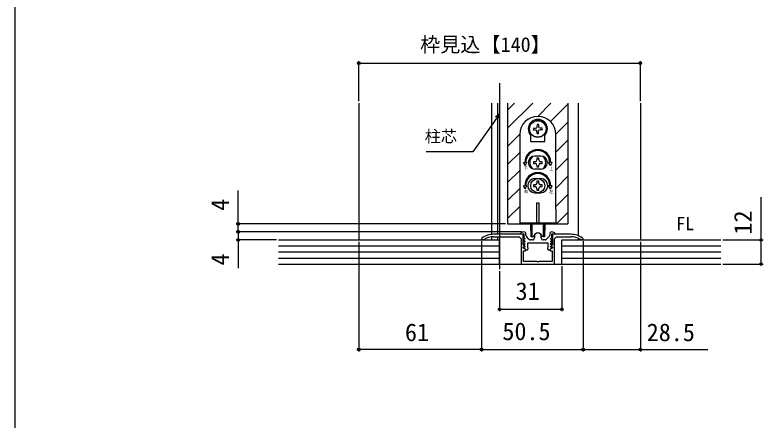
# Model space of a CAD drawing. Units: millimetres, scale not verified. Extents: x -525 to 525, y -783 to 779.
# Drawn here: x -525 to -153, y 153.7 to 355.3 of the extents above; entities that cross this region are included whole.
import ezdxf
from ezdxf.enums import TextEntityAlignment as Align

# ---------------------------------------------------------------- set-up
doc = ezdxf.new("R2010")
doc.units = ezdxf.units.MM
doc.header["$LTSCALE"] = 4
for name, color, linetype in [('0-1_USER1', 3, 'Continuous'), ('0-2_YKK_11', 7, 'Continuous'), ('0-3_YKK_12', 2, 'Continuous'), ('0-4_YKK_13', 4, 'Continuous'), ('0-5_YKK_D', 6, 'Continuous'), ('0-6_YKK_ZWAK', 7, 'Continuous'), ('0-7_YSS_K', 3, 'Continuous')]:
    doc.layers.add(name, color=color, linetype=linetype)
doc.styles.add('ＭＳ ゴシック', font='')
doc.styles.get('ＭＳ ゴシック').set_extended_font_data('MS Gothic')

msp = doc.modelspace()

# ---------------------------------------------------------------- linework, layer by layer
at = {"layer": '0-2_YKK_11'}
for p, q in [((-270.894, 245.697), (-270.894, 246.314)), ((-259.094, 246.314), (-259.094, 245.697)), ((-269.392, 243.645), (-270.637, 245.028)), ((-267.694, 243.314), (-268.648, 243.314)), ((-266.694, 245.114), (-266.694, 244.314)), ((-263.294, 244.314), (-263.294, 245.114)), ((-261.339, 243.314), (-262.294, 243.314)), ((-259.35, 245.028), (-260.596, 243.645))]:
    msp.add_line(p, q, dxfattribs=at)
for points in [[(-248.494, 246.114), (-257.694, 246.114), (-257.694, 240.914), (-258.328, 240.279), (-258.176, 239.914), (-257.694, 239.914), (-257.694, 239.214), (-258.094, 239.214), (-258.794, 238.514), (-258.794, 237.814), (-257.894, 237.814), (-257.894, 232.514), (-264.535, 232.514), (-264.719, 232.394), (-265.269, 232.394), (-265.452, 232.514), (-272.094, 232.514), (-272.094, 237.814), (-271.194, 237.814), (-271.194, 238.514), (-271.894, 239.214), (-272.294, 239.214), (-272.294, 239.914), (-271.811, 239.914), (-271.659, 240.279), (-272.294, 240.914), (-272.294, 246.114), (-286.994, 246.114)], [(-271.894, 247.314), (-271.994, 247.314), (-273.526, 246.822), (-273.447, 246.314), (-271.994, 246.314), (-271.994, 244.513), (-271.382, 243.902), (-271.543, 243.514), (-271.906, 243.514), (-272.019, 243.239), (-271.382, 242.602), (-271.543, 242.214), (-271.906, 242.214), (-272.019, 241.939), (-271.382, 241.302), (-271.543, 240.914), (-271.906, 240.914), (-272.019, 240.639), (-271.382, 240.002), (-271.543, 239.614), (-271.906, 239.614), (-272.019, 239.339), (-270.994, 238.314), (-269.994, 238.314), (-269.806, 239.277), (-269.994, 239.555), (-269.994, 241.814)], [(-269.994, 241.814), (-259.994, 241.814), (-259.994, 239.555), (-260.181, 239.277), (-259.994, 238.314), (-258.994, 238.314), (-257.968, 239.339), (-258.082, 239.614), (-258.444, 239.614), (-258.605, 240.002), (-257.968, 240.639), (-258.082, 240.914), (-258.444, 240.914), (-258.605, 241.302), (-257.968, 241.939), (-258.082, 242.214), (-258.444, 242.214), (-258.605, 242.602), (-257.968, 243.239), (-258.082, 243.514), (-258.444, 243.514), (-258.605, 243.902), (-257.994, 244.513), (-257.994, 246.314), (-256.541, 246.314), (-256.461, 246.822), (-257.994, 247.314), (-258.094, 247.314)], [(-292.783, 244.267), (-292.994, 243.86), (-292.994, 243.514), (-291.843, 243.514), (-291.684, 243.56)], [(-286.994, 244.914), (-274.294, 244.914), (-273.294, 243.914), (-273.294, 231.314)], [(-273.294, 231.314), (-256.694, 231.314), (-256.694, 243.914), (-255.694, 244.914), (-248.494, 244.914)], [(-243.804, 243.56), (-243.644, 243.514), (-242.494, 243.514), (-242.494, 243.86), (-242.704, 244.267)]]:
    msp.add_lwpolyline(points, dxfattribs=at)
for centre, radius, start, end in [((-286.994, 236.114), 10, 90, 125.37654), ((-271.894, 246.314), 1, 0.00001, 89.99999), ((-269.894, 245.697), 1, 180.00001, 221.98721), ((-264.994, 245.114), 1.7, 359.99999, 180.00001), ((-260.094, 245.697), 1, 318.01279, 359.99999), ((-258.094, 246.314), 1, 90.00001, 179.99999), ((-248.494, 236.114), 10, 54.62346, 90), ((-286.994, 236.114), 8.8, 89.99999, 122.20423), ((-268.648, 244.314), 1, 221.98723, 270.00001), ((-267.694, 244.314), 1, 270.00001, 359.99999), ((-262.294, 244.314), 1, 180.00001, 269.99999), ((-261.339, 244.314), 1, 269.99999, 318.01277), ((-248.494, 236.114), 8.8, 57.79577, 90.00001)]:
    msp.add_arc(centre, radius, start, end, dxfattribs=at)
at = {"layer": '0-3_YKK_12'}
for p, q in [((-283.994, 321.314), (-283.994, 228.814)), ((-353.994, 311.314), (-353.994, 243.314)), ((-287.994, 311.314), (-287.994, 246.064)), ((-284.994, 311.314), (-284.994, 246.114)), ((-279.994, 311.314), (-279.994, 251.314)), ((-279.994, 307.846), (-276.526, 311.314)), ((-279.994, 298.865), (-267.545, 311.314)), ((-265.065, 304.813), (-258.565, 311.314)), ((-258.675, 302.223), (-249.994, 310.905)), ((-249.994, 311.314), (-249.994, 251.314)), ((-244.994, 311.314), (-244.994, 245.481)), ((-213.994, 311.314), (-213.994, 243.314)), ((-255.994, 295.924), (-249.994, 301.925)), ((-279.994, 289.885), (-273.993, 295.885)), ((-255.994, 286.944), (-249.994, 292.944)), ((-279.994, 280.905), (-273.994, 286.905)), ((-255.994, 277.964), (-249.994, 283.964)), ((-279.994, 271.925), (-273.994, 277.925)), ((-255.994, 268.984), (-249.994, 274.984)), ((-279.994, 262.944), (-273.994, 268.944)), ((-255.994, 260.004), (-249.994, 266.004)), ((-279.994, 253.964), (-273.994, 259.964)), ((-255.703, 251.314), (-249.994, 257.023)), ((-279.994, 251.314), (-249.994, 251.314)), ((-287.994, 244.857), (-287.994, 243.314)), ((-284.994, 244.914), (-284.994, 243.314)), ((-244.994, 244.188), (-244.994, 243.314))]:
    msp.add_line(p, q, dxfattribs=at)
at = {"layer": '0-4_YKK_13'}
for p, q in [((-265.413, 299.688), (-265.562, 299.132)), ((-265.394, 300.778), (-265.413, 299.688)), ((-264.594, 300.778), (-264.575, 299.688)), ((-264.575, 299.688), (-264.426, 299.132)), ((-263.869, 298.983), (-264.426, 299.132)), ((-263.869, 298.145), (-264.426, 297.996)), ((-262.779, 298.964), (-263.869, 298.983)), ((-262.779, 298.164), (-263.869, 298.145)), ((-273.994, 295.814), (-273.994, 258.814)), ((-268.494, 292.364), (-268.494, 295.352)), ((-261.494, 292.364), (-261.494, 295.352)), ((-255.994, 258.814), (-255.994, 295.814)), ((-268.494, 292.364), (-261.494, 292.364)), ((-263.494, 285.064), (-266.494, 285.064)), ((-265.434, 284.014), (-265.434, 283.134)), ((-264.554, 284.014), (-265.434, 284.014)), ((-264.554, 283.134), (-264.554, 284.014)), ((-272.11, 281.814), (-271.494, 281.814)), ((-271.244, 280.314), (-272.11, 281.814)), ((-271.244, 280.314), (-270.378, 281.814)), ((-270.994, 281.814), (-270.378, 281.814)), ((-266.314, 282.254), (-267.194, 282.254)), ((-267.194, 282.254), (-267.194, 281.374)), ((-267.194, 281.374), (-266.314, 281.374)), ((-265.434, 280.494), (-265.434, 279.614)), ((-265.434, 279.614), (-264.554, 279.614)), ((-264.554, 279.614), (-264.554, 280.494)), ((-262.794, 282.254), (-263.674, 282.254)), ((-263.674, 281.374), (-262.794, 281.374)), ((-262.794, 281.374), (-262.794, 282.254)), ((-258.994, 281.814), (-259.61, 281.814)), ((-258.744, 280.314), (-259.61, 281.814)), ((-263.494, 278.564), (-266.494, 278.564)), ((-266.494, 273.814), (-263.494, 273.814)), ((-265.434, 272.514), (-265.434, 271.634)), ((-264.554, 272.514), (-265.434, 272.514)), ((-264.554, 271.634), (-264.554, 272.514)), ((-272.11, 270.314), (-271.494, 270.314)), ((-271.244, 268.814), (-272.11, 270.314)), ((-271.244, 268.814), (-270.378, 270.314)), ((-270.994, 270.314), (-270.378, 270.314)), ((-266.314, 270.754), (-267.194, 270.754)), ((-267.194, 270.754), (-267.194, 269.874)), ((-267.194, 269.874), (-266.314, 269.874)), ((-265.434, 268.994), (-265.434, 268.114)), ((-265.434, 268.114), (-264.554, 268.114)), ((-264.554, 268.114), (-264.554, 268.994)), ((-262.794, 270.754), (-263.674, 270.754)), ((-263.674, 269.874), (-262.794, 269.874)), ((-262.794, 269.874), (-262.794, 270.754)), ((-258.744, 268.814), (-259.61, 270.314)), ((-258.994, 270.314), (-259.61, 270.314)), ((-258.744, 268.814), (-257.878, 270.314)), ((-257.878, 270.314), (-258.494, 270.314)), ((-266.494, 266.814), (-263.494, 266.814)), ((-265.494, 261.814), (-264.494, 261.814)), ((-265.494, 251.614), (-265.494, 261.814)), ((-264.494, 261.814), (-264.494, 251.614)), ((-273.994, 258.814), (-273.994, 251.314)), ((-273.994, 251.814), (-255.994, 251.814)), ((-268.494, 248.065), (-268.494, 251.314)), ((-268.244, 244.814), (-268.244, 251.314)), ((-267.844, 244.814), (-267.844, 251.314)), ((-264.494, 251.614), (-265.494, 251.614)), ((-262.144, 244.814), (-262.144, 251.314)), ((-261.494, 251.314), (-261.494, 248.065)), ((-268.246, 247.77), (-268.244, 247.77)), ((-268.244, 247.814), (-268.244, 244.814)), ((-261.744, 244.814), (-261.744, 247.814)), ((-261.744, 247.77), (-261.742, 247.77)), ((-267.844, 244.814), (-268.244, 244.814)), ((-267.844, 244.814), (-267.224, 245.039)), ((-262.144, 244.814), (-262.763, 245.039))]:
    msp.add_line(p, q, dxfattribs=at)
for points in [[(-267.208, 298.964), (-266.118, 298.983), (-265.562, 299.132)], [(-267.208, 298.164), (-266.118, 298.145), (-265.562, 297.996)], [(-265.394, 296.349), (-265.413, 297.439), (-265.562, 297.996)], [(-264.594, 296.349), (-264.575, 297.439), (-264.426, 297.996)], [(-258.744, 280.314), (-257.878, 281.814), (-258.494, 281.814)], [(-255.994, 258.814), (-255.994, 251.314), (-273.994, 251.314)], [(-261.744, 251.314), (-261.744, 244.814), (-262.144, 244.814)]]:
    msp.add_lwpolyline(points, dxfattribs=at)
for centre, radius in [((-264.994, 298.564), 4.25), ((-264.994, 298.564), 4.1), ((-264.994, 270.314), 3.5)]:
    msp.add_circle(centre, radius, dxfattribs=at)
for centre, radius, start, end in [((-264.994, 295.814), 9, 0, 180), ((-264.994, 298.564), 4.75, 317.4631, 222.5369), ((-264.994, 298.564), 2.25, 169.75965, 190.24035), ((-264.994, 298.564), 2.25, 79.75965, 100.24035), ((-264.994, 298.564), 2.25, 349.75965, 10.24035), ((-264.994, 298.564), 2.25, 259.75965, 280.24035), ((-264.994, 281.814), 6.5, 0, 180), ((-264.994, 281.814), 6, 0, 180), ((-266.494, 281.814), 3.25, 90, 270), ((-264.994, 281.814), 4, 129.83844, 230.16156), ((-266.314, 283.134), 0.88, 270, 0), ((-263.674, 283.134), 0.88, 180, 270), ((-263.494, 281.814), 3.25, 270, 90), ((-264.994, 281.814), 4, 309.83844, 50.16156), ((-266.314, 280.494), 0.88, 0, 90), ((-263.674, 280.494), 0.88, 90, 180), ((-264.994, 270.314), 6.5, 0, 180), ((-264.994, 270.314), 6, 0, 180), ((-266.494, 270.314), 3.5, 90, 270), ((-266.314, 271.634), 0.88, 270, 0), ((-263.674, 271.634), 0.88, 180, 270), ((-263.494, 270.314), 3.5, 270, 90), ((-266.314, 268.994), 0.88, 0, 90), ((-263.674, 268.994), 0.88, 90, 180), ((-268.194, 248.065), 0.3, 180, 260), ((-264.994, 244.814), 2, 16.15012, 163.84988), ((-261.794, 248.065), 0.3, 280, 0), ((-267.395, 245.509), 0.5, 290, 343.84988), ((-262.592, 245.509), 0.5, 196.15012, 250)]:
    msp.add_arc(centre, radius, start, end, dxfattribs=at)
at = {"layer": '0-5_YKK_D'}
for p, q in [((-353.994, 312.314), (-353.994, 332.314)), ((-353.994, 331.314), (-213.994, 331.314)), ((-213.994, 312.314), (-213.994, 332.314)), ((-413.994, 251.314), (-413.994, 267.982)), ((-280.994, 251.314), (-414.994, 251.314)), ((-413.994, 247.314), (-413.994, 251.314)), ((-272.947, 247.314), (-414.994, 247.314)), ((-272.947, 247.314), (-414.994, 247.314)), ((-413.994, 247.314), (-413.994, 244.764)), ((-394.994, 243.314), (-414.994, 243.314)), ((-353.994, 242.314), (-353.994, 187.814)), ((-292.994, 242.714), (-292.994, 187.814)), ((-292.994, 242.714), (-292.994, 187.814)), ((-242.494, 242.714), (-242.494, 187.814)), ((-242.494, 242.714), (-242.494, 187.814)), ((-213.994, 242.314), (-213.994, 187.814)), ((-172.994, 243.314), (-152.994, 243.314)), ((-172.994, 231.314), (-152.994, 231.314)), ((-283.994, 227.814), (-283.994, 207.814)), ((-252.994, 230.314), (-252.994, 207.814)), ((-283.994, 208.814), (-252.994, 208.814)), ((-292.994, 188.814), (-353.994, 188.814)), ((-292.994, 188.814), (-242.494, 188.814))]:
    msp.add_line(p, q, dxfattribs=at)
for points in [[(-283.994, 306.241), (-285.456, 304.152), (-297.39, 287.109), (-320.44, 287.109)], [(-286.016, 304.544), (-283.994, 306.241), (-284.897, 303.761)], [(-153.994, 231.314), (-153.994, 243.314), (-153.994, 264.591)], [(-413.994, 247.314), (-413.994, 243.314), (-413.994, 229.195)], [(-242.494, 188.814), (-213.994, 188.814), (-180.489, 188.814)]]:
    msp.add_lwpolyline(points, dxfattribs=at)
for centre in [(-353.994, 331.314), (-213.994, 331.314), (-413.994, 251.314), (-413.994, 247.314), (-413.994, 247.314), (-413.994, 243.314), (-153.994, 243.314), (-153.994, 231.314), (-283.994, 208.814), (-252.994, 208.814), (-353.994, 188.814), (-292.994, 188.814), (-292.994, 188.814), (-242.494, 188.814), (-242.494, 188.814), (-213.994, 188.814)]:
    msp.add_circle(centre, 0.637, dxfattribs=at)
at = {"layer": '0-6_YKK_ZWAK'}
msp.add_line((-525, 746.6), (-525, -783.4), dxfattribs=at)
at = {"layer": '0-7_YSS_K'}
for p, q in [((-393.994, 243.314), (-283.994, 243.314)), ((-283.994, 231.314), (-283.994, 243.314)), ((-252.994, 243.314), (-173.994, 243.314)), ((-252.994, 231.314), (-252.994, 243.314)), ((-393.994, 240.314), (-283.994, 240.314)), ((-252.994, 240.314), (-173.994, 240.314)), ((-393.994, 237.314), (-283.994, 237.314)), ((-252.994, 237.314), (-173.994, 237.314)), ((-393.994, 234.314), (-283.994, 234.314)), ((-393.994, 231.314), (-173.994, 231.314)), ((-252.994, 234.314), (-173.994, 234.314))]:
    msp.add_line(p, q, dxfattribs=at)

# ---------------------------------------------------------------- texts
at = {"layer": '0-1_USER1', "style": 'ＭＳ ゴシック'}
msp.add_text('FL', height=6.598, dxfattribs=at).set_placement((-196.199, 246.155), align=Align.BOTTOM_LEFT)
at = {"layer": '0-4_YKK_13', "style": 'ＭＳ ゴシック'}
for s, p in [('下', (-272.023, 277.77)), ('上', (-259.349, 277.601)), ('右', (-271.914, 266.246)), ('左', (-259.373, 266.209))]:
    msp.add_text(s, height=1.558, dxfattribs=at).set_placement(p, align=Align.BOTTOM_LEFT)
at = {"layer": '0-5_YKK_D', "style": 'ＭＳ ゴシック'}
for s, height, p in [('枠見込【140】', 7.331, (-323.511, 334.677)), ('柱芯', 5.865, (-321.225, 290.161)), ('31', 8.798, (-276.028, 210.814)), ('61', 8.798, (-331.062, 190.314)), ('50.5', 8.798, (-282.607, 190.814)), ('28.5', 8.798, (-210.83, 190.314))]:
    msp.add_text(s, height=height, dxfattribs=at).set_placement(p, align=Align.BOTTOM_LEFT)
for s, p in [('4', (-415.994, 257.8)), ('12', (-155.994, 246.023)), ('4', (-415.994, 230.582))]:
    msp.add_text(s, height=8.798, rotation=90, dxfattribs=at).set_placement(p, align=Align.BOTTOM_LEFT)

doc.saveas('drawing.dxf')
